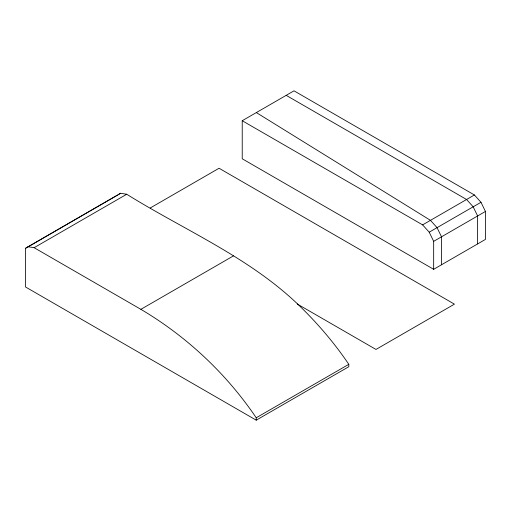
<?xml version="1.0" encoding="UTF-8"?>
<svg xmlns="http://www.w3.org/2000/svg" width="511" height="511" viewBox="0 0 511 511"><rect width="100%" height="100%" fill="white"/><g stroke="black" fill="none" stroke-linecap="round" stroke-linejoin="round"><path stroke-width="0.77" d="M477.606 243.939L477.625 215.961L473.167 206.802L466.581 199.494L286.186 95.346M25.55 248.276L120.551 193.267L126.709 194.244C183.979 229.873 247.905 256.739 297.338 303.758C316.526 322.128 333.938 342.293 348.802 364.324L348.802 366.719L256.222 420.17L25.55 286.99L25.55 248.276L117.441 195.228M118.13 194.825L120.551 193.267M242.227 120.73L294.01 90.83L474.4 194.978L480.992 202.286L485.45 211.445L485.45 239.41L433.667 269.303L242.227 158.78L242.227 120.73L422.616 224.878L429.208 232.186L433.667 241.339L433.667 269.303M27.971 246.717L34.128 247.701L126.709 194.244M150.234 207.99L219.053 168.253L454.432 304.147L375.975 349.447L297.287 304.019M34.128 247.701L140.883 309.334L233.463 255.883M422.616 224.878L474.4 194.978M429.208 232.186L480.992 202.286M433.667 241.339L485.45 211.445M256.222 420.17L256.222 417.774L348.802 364.324M256.337 112.58L430.466 220.343L437.058 227.657L441.51 236.81L441.51 264.775M140.883 309.334C186.681 336.436 226.424 373.669 256.222 417.774"/></g></svg>
